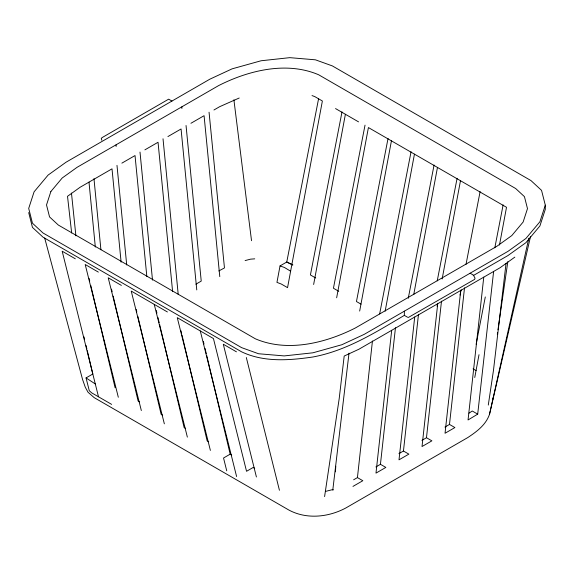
<?xml version="1.0" encoding="UTF-8"?>
<svg xmlns="http://www.w3.org/2000/svg" width="574" height="574" viewBox="0 0 574 574"><rect width="100%" height="100%" fill="white"/><g stroke="black" fill="none" stroke-linecap="round" stroke-linejoin="round"><path stroke-width="0.86" d="M335.403 471.835L335.79 466.224M353.634 479.785L357.43 477.597L372.447 340.999M391.69 330.315L375.984 473.12L385.843 467.423L380.44 464.309L375.891 466.935M380.44 464.309L395.464 327.711M414.708 317.027L399.002 459.831L408.86 454.134L403.457 451.013L398.908 453.647M403.457 451.013L418.482 314.423M437.725 303.739L422.019 446.543L431.878 440.846L426.475 437.725L421.926 440.358M426.475 437.725L441.499 301.128M460.743 290.444L445.037 433.255L454.895 427.558L449.492 424.437L444.943 427.07M449.492 424.437L464.517 287.839M483.76 277.156L468.047 419.967L477.697 414.148L493.618 271.466M349.021 353.125L332.805 489.959L332.332 489.687L325.53 491.401M506.031 263.444L493.461 370.438L488.287 405.072M497.328 334.204L497.586 332.432M497.967 329.785L507.818 261.708M324.59 496.603L339.198 398.571L344.192 356.045L359.03 349.171L500.054 267.749L514.828 257.13M313.634 284.489L345.397 114.276M336.651 297.777L368.415 127.564L506.519 207.3L499.48 245.026M359.668 311.065L391.432 140.852M385.147 311.194L414.45 154.141M413.725 294.649L437.467 167.429M437.072 306.186L437.56 303.553M442.145 278.986L460.484 180.717M474.755 377.505L479.01 354.696M318.57 98.785L286.756 262.038L280.04 265.913L276.948 282.379L281.267 284.022L287.552 287.653L322.38 100.988L314.739 96.576L312.019 95.578M342.011 111.851L310.419 274.953L315.736 278.017M365.028 125.139L333.437 288.241L338.753 291.305M388.046 138.427L356.454 301.529L361.01 304.155M379.644 313.942L411.063 151.715M408.265 298.293L434.08 165.003M437.223 280.894L457.098 178.292M460.075 295.058L461.094 289.798M466.016 264.363L480.115 191.587M476.126 344.3L485.295 296.945M494.81 247.839L503.133 204.875M44.693 238.059L82.584 379.55L85.282 387.22L88.023 392.229L94.201 397.653L288.779 509.992C306.538 519.606 328.457 517.296 345.842 507.976L467.76 437.582C476.736 431.634 485.862 424.925 489.514 414.306L528.798 238.296M492.908 399.102L493.453 396.663M489.514 414.306L530.541 236.423M545.3 205.169L539.912 221.751L525.92 238.475L507.983 251.347L364.181 334.369L341.889 344.723L312.916 352.802L284.202 355.916L258.565 353.749L241.618 347.643L43.021 232.987L32.453 223.2L28.7 208.398L34.088 191.824L48.08 175.099L66.017 162.227L209.819 79.198L232.111 68.844L261.084 60.765L289.798 57.658L315.435 59.818L332.382 65.924L530.979 180.588L541.547 190.367L545.3 205.169L545.3 209.367L539.912 225.941L525.92 242.666L507.983 255.538L473.206 275.62M121.875 163.145L135.026 155.554L146.829 276.481M144.892 149.857L158.044 142.266L172.623 291.649M167.909 136.569L181.061 128.978L196.767 289.92M190.927 123.281L204.079 115.69L219.785 276.632M213.944 109.993L219.627 106.707L239.222 98.01M195.913 284.173L201.23 281.102L186.041 125.498M218.802 270.957L224.463 267.936L209.058 112.21M111.65 404.39L91.79 392.925L89.279 390.729L86.057 377.914L92.823 374.004L87.277 350.678M407.633 317.271L404.347 315.37C375.374 332.525 346.545 350.736 312.916 356.992C289.217 360.458 263.882 362.424 241.618 351.833L43.021 237.177L32.453 227.397L28.7 212.588M231.702 455.039L230.181 454.163L223.537 458.002L226.737 470.838M469.015 413.172L472.259 411.006L477.697 414.148M352.967 486.408L362.833 480.711L357.43 477.597M245.112 260.582L250.522 259.161L254.741 258.845M332.805 489.959L333.401 489.809M408.308 317.494L474.626 279.38L475.042 278.153L473.399 275.111L470.113 273.21M280.04 265.913L284.467 267.491L290.616 271.201M292.762 265.08L286.756 262.038L292.797 264.779M335.532 108.579L358.549 121.867M171.949 101.067L168.656 99.166L102.897 137.136L101.254 138.284L101.835 140.271M473.062 368.852L476.097 370.603M75.33 258.809L62.179 251.211L98.498 396.799M98.348 272.098L85.196 264.499L118.316 397.258M121.365 285.386L108.213 277.787L141.333 410.546M167.4 311.962L131.231 291.075L164.343 423.834M236.452 351.826L223.3 344.235L256.413 476.987M139.633 401.886L138.112 401.011L113.157 296.091M162.65 415.174L161.129 414.299L137.825 316.317M185.667 428.462L184.146 427.587L159.608 324.403M208.685 441.75L207.164 440.875L182.008 335.087M254.72 468.334L253.199 467.451L246.547 471.297L213.435 338.538L177.266 317.659L210.378 450.411M86.057 377.914L95.298 383.97M246.318 357.523L279.43 490.275M200.283 330.947L236.596 476.535M154.248 304.371L187.361 437.123M83.955 336.83L84.586 339.428M86.043 345.498L86.861 348.956M203.375 341.437L203.992 344.041M205.026 348.375L206.26 353.577M206.676 355.313L230.181 454.163M180.975 330.753L181.592 333.351M156.307 310.527L156.924 313.124M157.958 317.465L159.192 322.667M136.174 309.379L136.799 311.976M111.514 289.153L112.131 291.75M89.114 278.462L89.731 281.066M90.764 285.4L115.101 387.723M251.527 240.707L233.898 99.811M71.657 232.965L67.517 196.308L80.095 187.268L112.009 168.842L121.121 262.203M71.47 193.072L75.897 235.842M163.023 138.786L178.213 294.39M140.006 152.074L152.505 280.119M116.988 165.362L126.71 264.951M93.971 178.65L100.916 249.783M88.992 182.13L95.327 247.042M104.439 340.404L104.698 343.073M404.347 311.18L404.347 315.37M181.886 106.807L181.886 108.479M116.12 144.77L116.12 146.449M50.871 191.529L46.516 204.94L49.551 216.922L58.333 225.051L255.365 338.803C287.402 352.536 325.523 343.152 355.385 327.969L496.905 246.268L511.8 235.57L523.129 222.038L527.484 208.627L524.449 196.652L515.667 188.523L318.635 74.764C286.598 61.038 248.477 70.423 218.615 85.598L77.095 167.307L62.2 177.997L50.871 191.529"/></g></svg>
